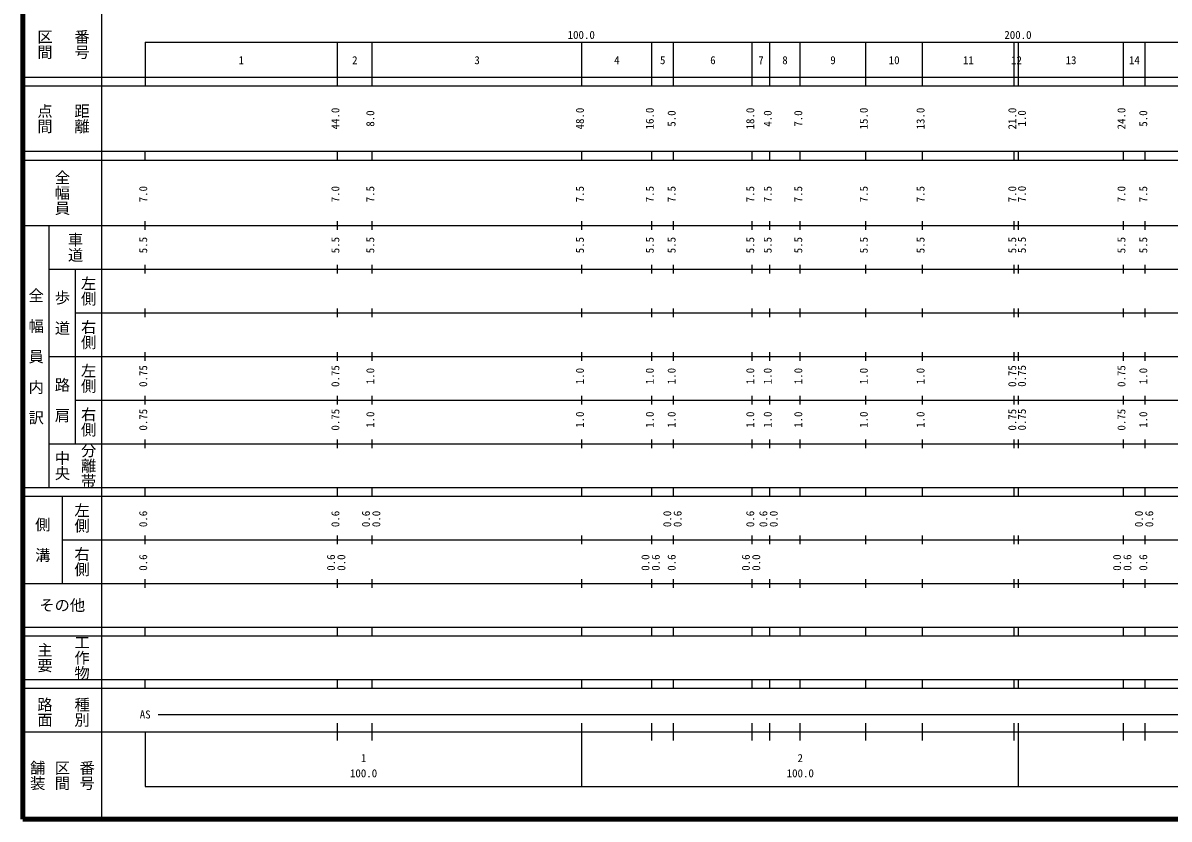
# Model space of a CAD drawing. Units: millimetres on the paper, enlarged 1000 times. Extents: x 40000 to 680000, y 20000 to 380000.
# Drawn here: x 40000 to 302450, y 20000 to 202409 of the extents above; entities that cross this region are included whole.
import ezdxf
from ezdxf.enums import TextEntityAlignment as Align

# ---------------------------------------------------------------- set-up
doc = ezdxf.new("R2010")
doc.units = ezdxf.units.MM
doc.header["$LTSCALE"] = 1000
doc.layers.add('M-TTL', color=2, linetype='Continuous', lineweight=140)
doc.layers.add('M-TTL-BAND', color=7, linetype='Continuous', lineweight=25)
doc.styles.add('@ＭＳ ゴシック', font='')
doc.styles.add('ＭＳ ゴシック', font='')
doc.styles.get('@ＭＳ ゴシック').set_extended_font_data('@MS Gothic')
doc.styles.get('ＭＳ ゴシック').set_extended_font_data('MS Gothic')

msp = doc.modelspace()

# ---------------------------------------------------------------- linework, layer by layer
at = {"layer": 'M-TTL'}
for p, q in [((40000, 380000), (40000, 20000)), ((40000, 20000), (680000, 20000))]:
    msp.add_line(p, q, dxfattribs=at)
at = {"layer": 'M-TTL-BAND'}
for p, q in [((58000, 370000), (58000, 20000)), ((68000, 198000), (579000, 198000)), ((68000, 198000), (68000, 188000)), ((112000, 188000), (112000, 198000)), ((120000, 188000), (120000, 198000)), ((168000, 188000), (168000, 198000)), ((184000, 188000), (184000, 198000)), ((189000, 188000), (189000, 198000)), ((207000, 188000), (207000, 198000)), ((211000, 188000), (211000, 198000)), ((218000, 188000), (218000, 198000)), ((233000, 188000), (233000, 198000)), ((246000, 188000), (246000, 198000)), ((267000, 188000), (267000, 198000)), ((268000, 188000), (268000, 198000)), ((292000, 188000), (292000, 198000)), ((297000, 188000), (297000, 198000)), ((40000, 190000), (579000, 190000)), ((40000, 188000), (579000, 188000)), ((40000, 173000), (579000, 173000)), ((40000, 171000), (579000, 171000)), ((68000, 171000), (68000, 173000)), ((112000, 171000), (112000, 173000)), ((120000, 171000), (120000, 173000)), ((168000, 171000), (168000, 173000)), ((184000, 171000), (184000, 173000)), ((189000, 171000), (189000, 173000)), ((207000, 171000), (207000, 173000)), ((211000, 171000), (211000, 173000)), ((218000, 171000), (218000, 173000)), ((233000, 171000), (233000, 173000)), ((246000, 171000), (246000, 173000)), ((267000, 171000), (267000, 173000)), ((268000, 171000), (268000, 173000)), ((292000, 171000), (292000, 173000)), ((297000, 171000), (297000, 173000)), ((40000, 156000), (579000, 156000)), ((46000, 96000), (46000, 156000)), ((68000, 155000), (68000, 157000)), ((112000, 155000), (112000, 157000)), ((120000, 155000), (120000, 157000)), ((168000, 155000), (168000, 157000)), ((184000, 155000), (184000, 157000)), ((189000, 155000), (189000, 157000)), ((207000, 155000), (207000, 157000)), ((211000, 155000), (211000, 157000)), ((218000, 155000), (218000, 157000)), ((233000, 155000), (233000, 157000)), ((246000, 155000), (246000, 157000)), ((267000, 155000), (267000, 157000)), ((268000, 155000), (268000, 157000)), ((292000, 155000), (292000, 157000)), ((297000, 155000), (297000, 157000)), ((68000, 145000), (68000, 147000)), ((112000, 145000), (112000, 147000)), ((120000, 145000), (120000, 147000)), ((168000, 145000), (168000, 147000)), ((184000, 145000), (184000, 147000)), ((189000, 145000), (189000, 147000)), ((207000, 145000), (207000, 147000)), ((211000, 145000), (211000, 147000)), ((218000, 145000), (218000, 147000)), ((233000, 145000), (233000, 147000)), ((246000, 145000), (246000, 147000)), ((267000, 145000), (267000, 147000)), ((268000, 145000), (268000, 147000)), ((292000, 145000), (292000, 147000)), ((297000, 145000), (297000, 147000)), ((46000, 146000), (579000, 146000)), ((52000, 146000), (52000, 106000)), ((68000, 135000), (68000, 137000)), ((112000, 135000), (112000, 137000)), ((120000, 135000), (120000, 137000)), ((168000, 135000), (168000, 137000)), ((184000, 135000), (184000, 137000)), ((189000, 135000), (189000, 137000)), ((207000, 135000), (207000, 137000)), ((211000, 135000), (211000, 137000)), ((218000, 135000), (218000, 137000)), ((233000, 135000), (233000, 137000)), ((246000, 135000), (246000, 137000)), ((267000, 135000), (267000, 137000)), ((268000, 135000), (268000, 137000)), ((292000, 135000), (292000, 137000)), ((297000, 135000), (297000, 137000)), ((52000, 136000), (579000, 136000)), ((46000, 126000), (579000, 126000)), ((68000, 125000), (68000, 127000)), ((112000, 125000), (112000, 127000)), ((120000, 125000), (120000, 127000)), ((168000, 125000), (168000, 127000)), ((184000, 125000), (184000, 127000)), ((189000, 125000), (189000, 127000)), ((207000, 125000), (207000, 127000)), ((211000, 125000), (211000, 127000)), ((218000, 125000), (218000, 127000)), ((233000, 125000), (233000, 127000)), ((246000, 125000), (246000, 127000)), ((267000, 125000), (267000, 127000)), ((268000, 125000), (268000, 127000)), ((292000, 125000), (292000, 127000)), ((297000, 125000), (297000, 127000)), ((52000, 116000), (579000, 116000)), ((68000, 115000), (68000, 117000)), ((112000, 115000), (112000, 117000)), ((120000, 115000), (120000, 117000)), ((168000, 115000), (168000, 117000)), ((184000, 115000), (184000, 117000)), ((189000, 115000), (189000, 117000)), ((207000, 115000), (207000, 117000)), ((211000, 115000), (211000, 117000)), ((218000, 115000), (218000, 117000)), ((233000, 115000), (233000, 117000)), ((246000, 115000), (246000, 117000)), ((267000, 115000), (267000, 117000)), ((268000, 115000), (268000, 117000)), ((292000, 115000), (292000, 117000)), ((297000, 115000), (297000, 117000)), ((46000, 106000), (579000, 106000)), ((68000, 105000), (68000, 107000)), ((112000, 105000), (112000, 107000)), ((120000, 105000), (120000, 107000)), ((168000, 105000), (168000, 107000)), ((184000, 105000), (184000, 107000)), ((189000, 105000), (189000, 107000)), ((207000, 105000), (207000, 107000)), ((211000, 105000), (211000, 107000)), ((218000, 105000), (218000, 107000)), ((233000, 105000), (233000, 107000)), ((246000, 105000), (246000, 107000)), ((267000, 105000), (267000, 107000)), ((268000, 105000), (268000, 107000)), ((292000, 105000), (292000, 107000)), ((297000, 105000), (297000, 107000)), ((40000, 96000), (579000, 96000)), ((68000, 94000), (68000, 96000)), ((112000, 94000), (112000, 96000)), ((120000, 94000), (120000, 96000)), ((168000, 94000), (168000, 96000)), ((184000, 94000), (184000, 96000)), ((189000, 94000), (189000, 96000)), ((207000, 94000), (207000, 96000)), ((211000, 94000), (211000, 96000)), ((218000, 94000), (218000, 96000)), ((233000, 94000), (233000, 96000)), ((246000, 94000), (246000, 96000)), ((267000, 94000), (267000, 96000)), ((268000, 94000), (268000, 96000)), ((292000, 94000), (292000, 96000)), ((297000, 94000), (297000, 96000)), ((40000, 94000), (579000, 94000)), ((49000, 94000), (49000, 74000)), ((49000, 84000), (579000, 84000)), ((68000, 83000), (68000, 85000)), ((112000, 83000), (112000, 85000)), ((120000, 83000), (120000, 85000)), ((168000, 83000), (168000, 85000)), ((184000, 83000), (184000, 85000)), ((189000, 83000), (189000, 85000)), ((207000, 83000), (207000, 85000)), ((211000, 83000), (211000, 85000)), ((218000, 83000), (218000, 85000)), ((233000, 83000), (233000, 85000)), ((246000, 83000), (246000, 85000)), ((267000, 83000), (267000, 85000)), ((268000, 83000), (268000, 85000)), ((292000, 83000), (292000, 85000)), ((297000, 83000), (297000, 85000)), ((40000, 74000), (579000, 74000)), ((68000, 73000), (68000, 75000)), ((112000, 73000), (112000, 75000)), ((120000, 73000), (120000, 75000)), ((168000, 73000), (168000, 75000)), ((184000, 73000), (184000, 75000)), ((189000, 73000), (189000, 75000)), ((207000, 73000), (207000, 75000)), ((211000, 73000), (211000, 75000)), ((218000, 73000), (218000, 75000)), ((233000, 73000), (233000, 75000)), ((246000, 73000), (246000, 75000)), ((267000, 73000), (267000, 75000)), ((268000, 73000), (268000, 75000)), ((292000, 73000), (292000, 75000)), ((297000, 73000), (297000, 75000)), ((40000, 64000), (579000, 64000)), ((68000, 62000), (68000, 64000)), ((112000, 62000), (112000, 64000)), ((120000, 62000), (120000, 64000)), ((168000, 62000), (168000, 64000)), ((184000, 62000), (184000, 64000)), ((189000, 62000), (189000, 64000)), ((207000, 62000), (207000, 64000)), ((211000, 62000), (211000, 64000)), ((218000, 62000), (218000, 64000)), ((233000, 62000), (233000, 64000)), ((246000, 62000), (246000, 64000)), ((267000, 62000), (267000, 64000)), ((268000, 62000), (268000, 64000)), ((292000, 62000), (292000, 64000)), ((297000, 62000), (297000, 64000)), ((40000, 62000), (579000, 62000)), ((40000, 52000), (579000, 52000)), ((40000, 50000), (579000, 50000)), ((68000, 50000), (68000, 52000)), ((112000, 50000), (112000, 52000)), ((120000, 50000), (120000, 52000)), ((168000, 50000), (168000, 52000)), ((184000, 50000), (184000, 52000)), ((189000, 50000), (189000, 52000)), ((207000, 50000), (207000, 52000)), ((211000, 50000), (211000, 52000)), ((218000, 50000), (218000, 52000)), ((233000, 50000), (233000, 52000)), ((246000, 50000), (246000, 52000)), ((267000, 50000), (267000, 52000)), ((268000, 50000), (268000, 52000)), ((292000, 50000), (292000, 52000)), ((297000, 50000), (297000, 52000)), ((71000, 44000), (565000, 44000)), ((112000, 38000), (112000, 42000)), ((120000, 38000), (120000, 42000)), ((168000, 27500), (168000, 42000)), ((184000, 38000), (184000, 42000)), ((189000, 38000), (189000, 42000)), ((207000, 38000), (207000, 42000)), ((211000, 38000), (211000, 42000)), ((218000, 38000), (218000, 42000)), ((233000, 38000), (233000, 42000)), ((246000, 38000), (246000, 42000)), ((267000, 38000), (267000, 42000)), ((268000, 27500), (268000, 42000)), ((292000, 38000), (292000, 42000)), ((297000, 38000), (297000, 42000)), ((40000, 40000), (579000, 40000)), ((68000, 40000), (68000, 27500)), ((68000, 27500), (579000, 27500))]:
    msp.add_line(p, q, dxfattribs=at)

# ---------------------------------------------------------------- texts
at = {"layer": 'M-TTL-BAND', "style": '@ＭＳ ゴシック'}
for s, p in [('区間', (45000, 197500)), ('番号', (53500, 197500)), ('点間', (45000, 180500)), ('距離', (53500, 180500)), ('全幅員', (49000, 163500)), ('車道', (52000, 151000)), ('左側', (55000, 141000)), ('全\u3000幅\u3000員\u3000内\u3000訳', (43000, 126000)), ('歩\u3000道', (49000, 136000)), ('右側', (55000, 131000)), ('左側', (55000, 121000)), ('路\u3000肩', (49000, 116000)), ('右側', (55000, 111000)), ('分離帯', (55000, 101000)), ('中央', (49000, 101000)), ('左側', (53500, 89000)), ('側\u3000溝', (44500, 84000)), ('右側', (53500, 79000)), ('工作物', (53500, 57000)), ('主要', (45000, 57000)), ('路面', (45000, 44500)), ('種別', (53500, 44500)), ('舗装', (43333, 30000)), ('区間', (49000, 30000)), ('番号', (54667, 30000))]:
    msp.add_text(s, height=2566, rotation=270, dxfattribs=at).set_placement(p, align=Align.MIDDLE_CENTER)
at = {"layer": 'M-TTL-BAND', "style": 'ＭＳ ゴシック'}
for s, p in [('100.0', (167844, 198195)), ('200.0', (267844, 198195)), ('1', (90000, 192405)), ('2', (116000, 192405)), ('3', (144000, 192405)), ('4', (176000, 192405)), ('5', (186500, 192405)), ('6', (198000, 192405)), ('7', (209000, 192405)), ('8', (214500, 192405)), ('9', (225500, 192405)), ('10', (239500, 192405)), ('11', (256500, 192405)), ('12', (267500, 192405)), ('13', (280000, 192405)), ('14', (294500, 192405)), ('AS', (68000, 42500)), ('1', (118000, 32523)), ('2', (218000, 32523)), ('100.0', (118000, 29033)), ('100.0', (218000, 29033))]:
    msp.add_text(s, height=1833, dxfattribs=at).set_placement(p, align=Align.BOTTOM_CENTER)
for s, p in [('44.0', (113000, 180500)), ('8.0', (121000, 180500)), ('48.0', (169000, 180500)), ('16.0', (185000, 180500)), ('5.0', (190000, 180500)), ('18.0', (208000, 180500)), ('4.0', (212000, 180500)), ('7.0', (219000, 180500)), ('15.0', (234000, 180500)), ('13.0', (247000, 180500)), ('21.0', (268000, 180500)), ('1.0', (270214, 180535)), ('24.0', (293000, 180500)), ('5.0', (298000, 180500)), ('7.0', (69000, 163174)), ('7.0', (113000, 163174)), ('7.5', (121000, 163174)), ('7.5', (169000, 163174)), ('7.5', (185000, 163174)), ('7.5', (190000, 163174)), ('7.5', (208000, 163174)), ('7.5', (212000, 163174)), ('7.5', (219000, 163174)), ('7.5', (234000, 163174)), ('7.5', (247000, 163174)), ('7.0', (268000, 163174)), ('7.0', (270214, 163209)), ('7.0', (293000, 163174)), ('7.5', (298000, 163174)), ('5.5', (69000, 151500)), ('5.5', (113000, 151500)), ('5.5', (121000, 151500)), ('5.5', (169000, 151500)), ('5.5', (185000, 151500)), ('5.5', (190000, 151500)), ('5.5', (208000, 151500)), ('5.5', (212000, 151500)), ('5.5', (219000, 151500)), ('5.5', (234000, 151500)), ('5.5', (247000, 151500)), ('5.5', (268000, 151500)), ('5.5', (270214, 151535)), ('5.5', (293000, 151500)), ('5.5', (298000, 151500)), ('0.75', (69000, 121500)), ('0.75', (113000, 121500)), ('0.75', (268000, 121500)), ('0.75', (270214, 121535)), ('0.75', (293000, 121500)), ('1.0', (121000, 121500)), ('1.0', (169000, 121500)), ('1.0', (185000, 121500)), ('1.0', (190000, 121500)), ('1.0', (208000, 121500)), ('1.0', (212000, 121500)), ('1.0', (219000, 121500)), ('1.0', (234000, 121500)), ('1.0', (247000, 121500)), ('1.0', (298000, 121500)), ('0.75', (69000, 111500)), ('0.75', (113000, 111500)), ('1.0', (121000, 111500)), ('1.0', (169000, 111500)), ('1.0', (185000, 111500)), ('1.0', (190000, 111500)), ('1.0', (208000, 111500)), ('1.0', (212000, 111500)), ('1.0', (219000, 111500)), ('1.0', (234000, 111500)), ('1.0', (247000, 111500)), ('0.75', (268000, 111500)), ('0.75', (270214, 111535)), ('0.75', (293000, 111500)), ('1.0', (298000, 111500)), ('0.6', (69000, 88764)), ('0.6', (113000, 88764)), ('0.6', (120000, 88764)), ('0.0', (122370, 88764)), ('0.0', (189000, 88764)), ('0.6', (191370, 88764)), ('0.6', (208000, 88764)), ('0.6', (211000, 88764)), ('0.0', (213370, 88764)), ('0.0', (297000, 88764)), ('0.6', (299370, 88764)), ('0.6', (69000, 78764)), ('0.6', (112000, 78764)), ('0.0', (114370, 78764)), ('0.0', (184000, 78764)), ('0.6', (186370, 78764)), ('0.6', (190000, 78764)), ('0.6', (207000, 78764)), ('0.0', (209370, 78764)), ('0.0', (292000, 78764)), ('0.6', (294370, 78764)), ('0.6', (298000, 78764))]:
    msp.add_text(s, height=1833, rotation=90, dxfattribs=at).set_placement(p, align=Align.BOTTOM_CENTER)
msp.add_text('その他', height=2566, dxfattribs=at).set_placement((49000, 69000), align=Align.MIDDLE_CENTER)

doc.saveas('drawing.dxf')
